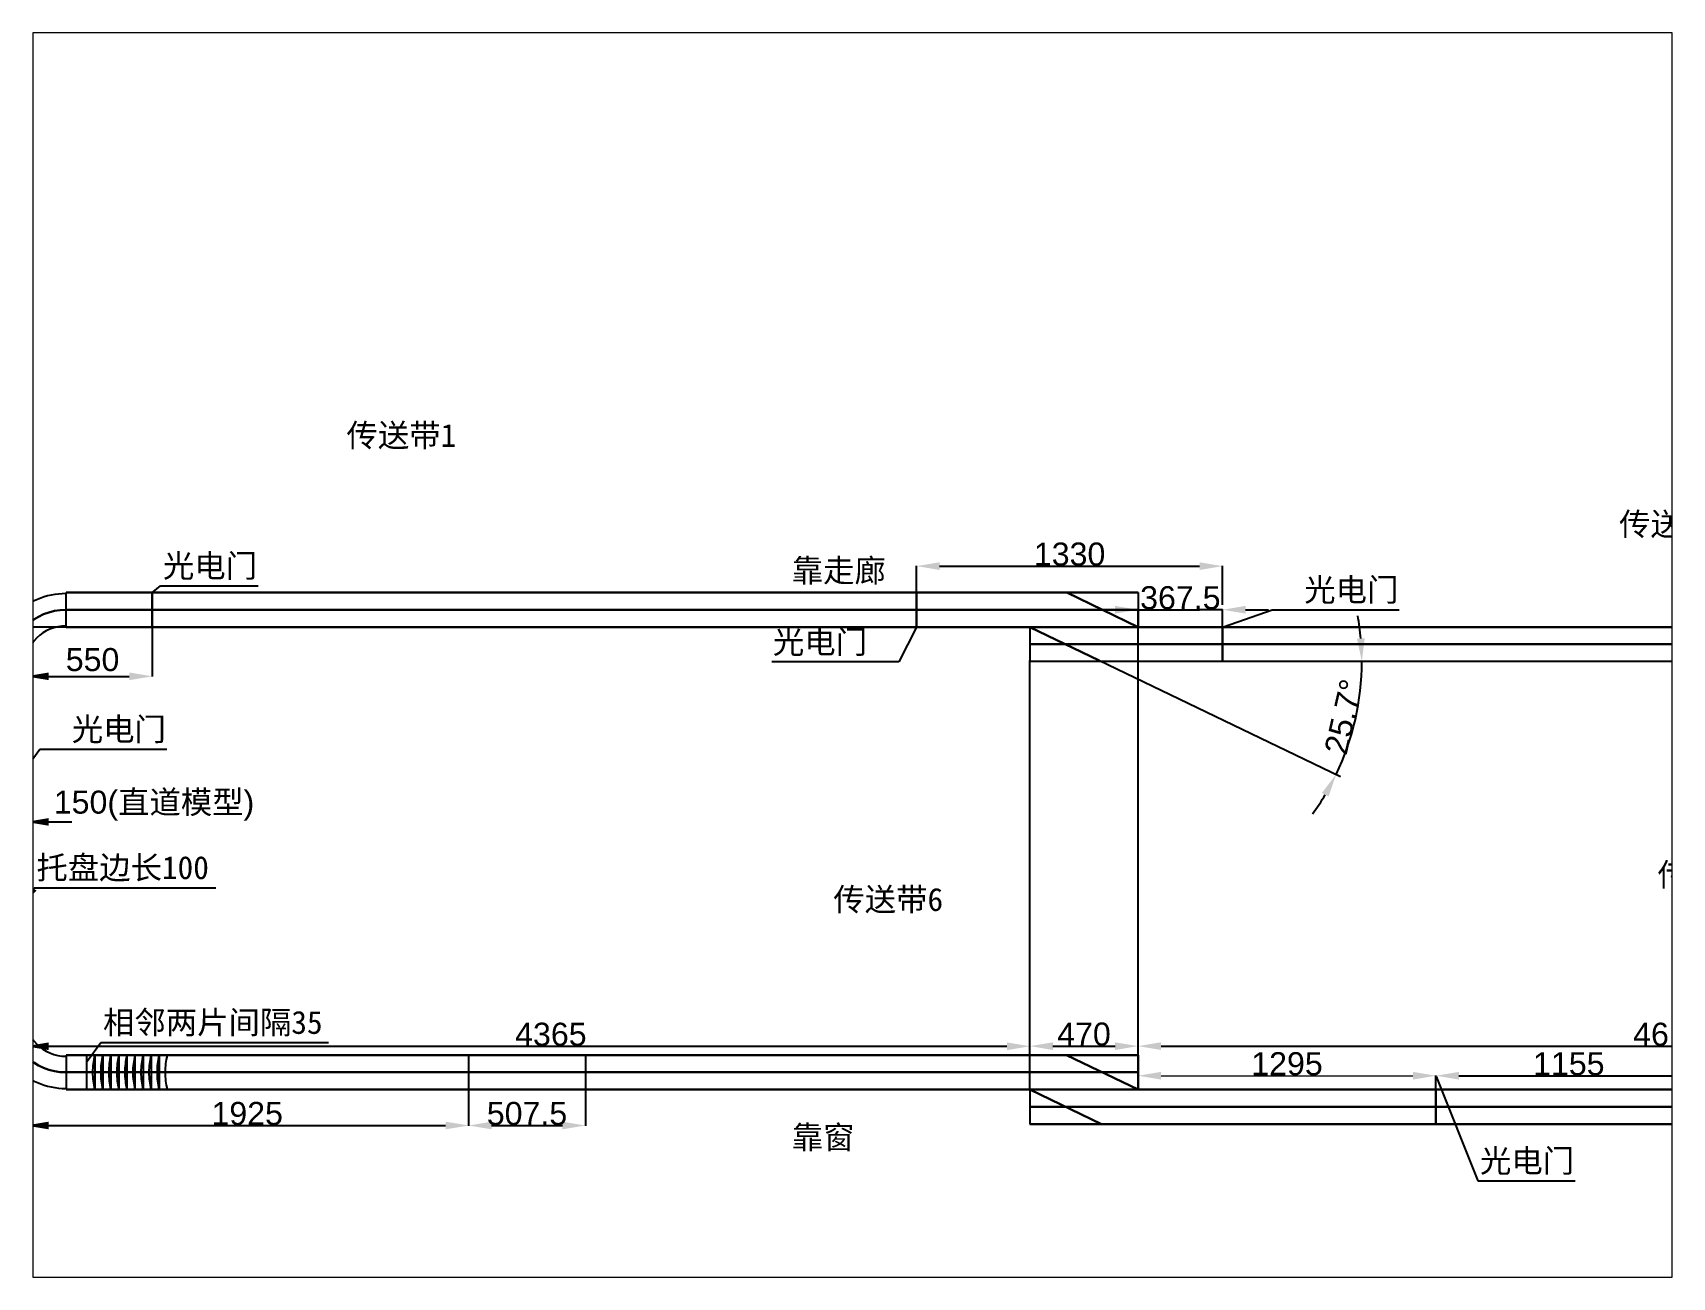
# Paper-space layout '布局1' of a CAD drawing. Header units: millimetres. Extents: x 26 to 231, y 20 to 176.
# The model-space entities are those that its viewports show. They can reach past a viewport. Long polylines and large blocks are cut down to what shows.
import ezdxf
from ezdxf import colors
from ezdxf.entities.mleader import LeaderData, LeaderLine
from ezdxf.math import Vec2, Vec3

# ---------------------------------------------------------------- set-up
doc = ezdxf.new("R2010")
doc.units = ezdxf.units.MM
doc.header["$LTSCALE"] = 10
doc.linetypes.add('CENTER', pattern=[50.8, 31.75, -6.35, 6.35, -6.35])
doc.linetypes.add('DASHED', pattern=[19.05, 12.7, -6.35])
doc.styles.get("Standard").update_dxf_attribs({"font": 'arial.ttf', "height": 100})
doc.dimstyles.new('ISO-25', dxfattribs={"dimtxt": 2.5, "dimasz": 2.5, "dimexe": 1.25, "dimexo": 0.625, "dimtad": 1, "dimtxsty": 'Standard', "dimcen": 2.5, "dimadec": 0, "dimazin": 0, "dimtfac": 1, "dimtmove": 0, "dimatfit": 3, "dimfxl": 1, "dimarcsym": 0})

# ---------------------------------------------------------------- blocks, each defined once
blk = doc.blocks.new('*D1')
at = {"color": 0, "lineweight": -2, "transparency": 16777216}
for p, q in [((-5, 1829.4), (-5, 1156.8)), ((145, 1214.2), (145, 1156.8)), ((-105, 1158.1), (-205, 1158.1)), ((-5, 1158.1), (145, 1158.1)), ((245, 1158.1), (345, 1158.1))]:
    blk.add_line(p, q, dxfattribs=at)
at = {"color": 0, "transparency": 16777216}
for points in [[(-105, 1174.7), (-105, 1141.4), (-5, 1158.1)], [(245, 1174.7), (245, 1141.4), (145, 1158.1)]]:
    blk.add_solid(points, dxfattribs=at)
at = {"layer": 'Defpoints', "color": 0, "transparency": 16777216}
for p in [(-5, 1830), (145, 1214.8), (145, 1158.1)]:
    blk.add_point(p, dxfattribs=at)
at = {"color": 0, "lineweight": 30, "transparency": 16777216, "insert": (702.5, 1229), "char_height": 100, "attachment_point": 5}
blk.add_mtext('150({\\fSimSun|b0|i0|c134|p2;直道模型})', dxfattribs=at)
blk = doc.blocks.new('*D2')
at = {"color": 0, "lineweight": -2, "transparency": 16777216}
for p, q in [((695, 2004.4), (695, 1789.5)), ((145, 1791.4), (145, 1792)), ((245, 1790.7), (595, 1790.7))]:
    blk.add_line(p, q, dxfattribs=at)
at = {"color": 0, "transparency": 16777216}
for points in [[(245, 1807.4), (245, 1774.1), (145, 1790.7)], [(595, 1807.4), (595, 1774.1), (695, 1790.7)]]:
    blk.add_solid(points, dxfattribs=at)
at = {"layer": 'Defpoints', "color": 0, "transparency": 16777216}
for p in [(695, 2005), (145, 1790.7), (695, 1790.7)]:
    blk.add_point(p, dxfattribs=at)
at = {"color": 0, "lineweight": 30, "transparency": 16777216, "insert": (435.3, 1862.9), "char_height": 100, "attachment_point": 5}
blk.add_mtext('550', dxfattribs=at)
blk = doc.blocks.new('*D3')
at = {"color": 0, "lineweight": -2, "transparency": 16777216}
for p, q in [((145, 318.1), (145, 181.9)), ((245, 183.2), (4410, 183.2)), ((4510, -4.4), (4510, 184.4))]:
    blk.add_line(p, q, dxfattribs=at)
at = {"color": 0, "transparency": 16777216}
for points in [[(245, 199.9), (245, 166.5), (145, 183.2)], [(4410, 199.9), (4410, 166.5), (4510, 183.2)]]:
    blk.add_solid(points, dxfattribs=at)
at = {"layer": 'Defpoints', "color": 0, "transparency": 16777216}
for p in [(145, 318.7), (4510, 183.2), (4510, -5)]:
    blk.add_point(p, dxfattribs=at)
at = {"color": 0, "lineweight": 30, "transparency": 16777216, "insert": (2427.5, 234.9), "char_height": 100, "attachment_point": 5}
blk.add_mtext('4365', dxfattribs=at)
blk = doc.blocks.new('*D4')
at = {"color": 0, "lineweight": -2, "transparency": 16777216}
for p, q in [((4510, 120.6), (4510, 185.1)), ((4610, 183.8), (4880, 183.8)), ((4980, 120.6), (4980, 185.1))]:
    blk.add_line(p, q, dxfattribs=at)
at = {"color": 0, "transparency": 16777216}
for points in [[(4610, 200.5), (4610, 167.1), (4510, 183.8)], [(4880, 200.5), (4880, 167.1), (4980, 183.8)]]:
    blk.add_solid(points, dxfattribs=at)
at = {"layer": 'Defpoints', "color": 0, "transparency": 16777216}
for p in [(4980, 183.8), (4510, 120), (4980, 120)]:
    blk.add_point(p, dxfattribs=at)
at = {"color": 0, "lineweight": 30, "transparency": 16777216, "insert": (4745, 235.5), "char_height": 100, "attachment_point": 5}
blk.add_mtext('470', dxfattribs=at)
blk = doc.blocks.new('*D5')
at = {"color": 0, "lineweight": -2, "transparency": 16777216}
for p, q in [((4980, -4.4), (4980, 56.4)), ((6275, -4.4), (6275, 56.4))]:
    blk.add_line(p, q, dxfattribs=at)
at = {"color": 0, "lineweight": 0, "transparency": 16777216}
blk.add_line((5080, 55.2), (6175, 55.2), dxfattribs=at)
at = {"color": 0, "transparency": 16777216}
for points in [[(5080, 71.8), (5080, 38.5), (4980, 55.2)], [(6175, 71.8), (6175, 38.5), (6275, 55.2)]]:
    blk.add_solid(points, dxfattribs=at)
at = {"layer": 'Defpoints', "color": 0, "transparency": 16777216}
for p in [(6275, 55.2), (4980, -5), (6275, -5)]:
    blk.add_point(p, dxfattribs=at)
at = {"color": 0, "lineweight": 30, "transparency": 16777216, "insert": (5627.5, 106.8), "char_height": 100, "attachment_point": 5}
blk.add_mtext('1295', dxfattribs=at)
blk = doc.blocks.new('*D6')
at = {"color": 0, "lineweight": -2, "transparency": 16777216}
for p, q in [((6275, -4.4), (6275, 56.4)), ((6375, 55.2), (7330, 55.2)), ((7430, -4.4), (7430, 56.4))]:
    blk.add_line(p, q, dxfattribs=at)
at = {"color": 0, "transparency": 16777216}
for points in [[(6375, 71.8), (6375, 38.5), (6275, 55.2)], [(7330, 71.8), (7330, 38.5), (7430, 55.2)]]:
    blk.add_solid(points, dxfattribs=at)
at = {"layer": 'Defpoints', "color": 0, "transparency": 16777216}
for p in [(7430, 55.2), (6275, -5), (7430, -5)]:
    blk.add_point(p, dxfattribs=at)
at = {"color": 0, "lineweight": 30, "transparency": 16777216, "insert": (6852.5, 106.8), "char_height": 100, "attachment_point": 5}
blk.add_mtext('1155', dxfattribs=at)
blk = doc.blocks.new('*D7')
at = {"color": 0, "lineweight": -2, "transparency": 16777216}
for p, q in [((4980, 145.6), (4980, 185.1)), ((5080, 183.8), (9495, 183.8)), ((9595, 199.4), (9595, 182.6))]:
    blk.add_line(p, q, dxfattribs=at)
at = {"color": 0, "transparency": 16777216}
for points in [[(5080, 200.5), (5080, 167.1), (4980, 183.8)], [(9495, 200.5), (9495, 167.1), (9595, 183.8)]]:
    blk.add_solid(points, dxfattribs=at)
at = {"layer": 'Defpoints', "color": 0, "transparency": 16777216}
for p in [(4980, 145), (9595, 200), (9595, 183.8)]:
    blk.add_point(p, dxfattribs=at)
at = {"color": 0, "transparency": 16777216, "insert": (7287.5, 234.9), "char_height": 100, "attachment_point": 5}
blk.add_mtext('4615', dxfattribs=at)
blk = doc.blocks.new('*U8')
at = {"linetype": 'CENTER'}
blk.add_line((-17.5, 90), (-17.5, -60), dxfattribs=at)
blk.add_arc((321.6, 15), 313.2, 166.14381, 193.85619, dxfattribs=at)
blk = doc.blocks.new('*U9')
at = {"color": 0, "linetype": 'ByBlock', "lineweight": -2, "transparency": 16777216}
for p in [(0, 0), (35, 0), (70, 0), (105, 0), (140, 0), (175, 0), (210, 0), (245, 0), (280, 0), (315, 0)]:
    blk.add_blockref('*U8', p, dxfattribs=at)
blk = doc.blocks.new('*D10')
at = {"color": 0, "lineweight": -2, "transparency": 16777216}
for start, end in [(5.06649, 10.13298), (334.3, 360), (324.16702, 329.23351)]:
    blk.add_arc((4821.7, 1855), 1131.2, start, end, dxfattribs=at)
at = {"color": 0, "transparency": 16777216}
for points in [[(5965.2, 1955.6), (5931.9, 1954.2), (5952.9, 1855)], [(5779, 1284.2), (5808.4, 1268.4), (5841, 1364.4)]]:
    blk.add_solid(points, dxfattribs=at)
at = {"layer": 'Defpoints', "color": 0, "transparency": 16777216}
for p in [(4510, 1855), (4810.2, 1860.5), (9380, 1855), (5902.7, 1521.7), (5860.4, 1355.1)]:
    blk.add_point(p, dxfattribs=at)
at = {"color": 0, "transparency": 16777216, "insert": (5874.2, 1614.9), "char_height": 100, "attachment_point": 5, "rotation": 77.15}
blk.add_mtext('25.7°', dxfattribs=at)
blk = doc.blocks.new('*D12')
at = {"color": 0, "lineweight": -2, "transparency": 16777216}
for p, q in [((4017.5, 2155.6), (4017.5, 2270.8)), ((4117.5, 2269.6), (5247.5, 2269.6)), ((5347.5, 2101.9), (5347.5, 2270.8))]:
    blk.add_line(p, q, dxfattribs=at)
at = {"color": 0, "transparency": 16777216}
for points in [[(4117.5, 2286.2), (4117.5, 2252.9), (4017.5, 2269.6)], [(5247.5, 2286.2), (5247.5, 2252.9), (5347.5, 2269.6)]]:
    blk.add_solid(points, dxfattribs=at)
at = {"layer": 'Defpoints', "color": 0, "transparency": 16777216}
for p in [(5347.5, 2269.6), (4017.5, 2155), (5347.5, 2101.2)]:
    blk.add_point(p, dxfattribs=at)
at = {"color": 0, "transparency": 16777216, "insert": (4682.5, 2321.3), "char_height": 100, "attachment_point": 5}
blk.add_mtext('1330', dxfattribs=at)
blk = doc.blocks.new('*D13')
at = {"color": 0, "lineweight": -2, "transparency": 16777216}
for p, q in [((319.4, 2005), (-82.8, 2005)), ((-81.6, 1905), (-81.6, 1515)), ((-5.6, 1415), (-82.8, 1415))]:
    blk.add_line(p, q, dxfattribs=at)
at = {"color": 0, "transparency": 16777216}
for points in [[(-98.2, 1905), (-64.9, 1905), (-81.6, 2005)], [(-98.2, 1515), (-64.9, 1515), (-81.6, 1415)]]:
    blk.add_solid(points, dxfattribs=at)
at = {"layer": 'Defpoints', "color": 0, "transparency": 16777216}
for p in [(320, 2005), (-81.6, 1415), (-5, 1415)]:
    blk.add_point(p, dxfattribs=at)
at = {"color": 0, "transparency": 16777216, "insert": (-133.2, 1710), "char_height": 100, "attachment_point": 5, "rotation": 90}
blk.add_mtext('590', dxfattribs=at)
blk = doc.blocks.new('*D14')
at = {"color": 0, "lineweight": -2, "transparency": 16777216}
for p, q in [((145, 318.7), (145, -162.3)), ((2070, -5.6), (2070, -162.3)), ((245, -161.1), (1970, -161.1))]:
    blk.add_line(p, q, dxfattribs=at)
at = {"color": 0, "transparency": 16777216}
for points in [[(245, -144.4), (245, -177.7), (145, -161.1)], [(1970, -144.4), (1970, -177.7), (2070, -161.1)]]:
    blk.add_solid(points, dxfattribs=at)
at = {"layer": 'Defpoints', "color": 0, "transparency": 16777216}
for p in [(145, 319.4), (2070, -5), (2070, -161.1)]:
    blk.add_point(p, dxfattribs=at)
at = {"color": 0, "transparency": 16777216, "insert": (1107.5, -109.4), "char_height": 100, "attachment_point": 5}
blk.add_mtext('1925', dxfattribs=at)
blk = doc.blocks.new('*D16')
at = {"color": 0, "lineweight": -2, "transparency": 16777216}
for p, q in [((2070, -1.2), (2070, -162.3)), ((2577.5, -5.6), (2577.5, -162.3)), ((2170, -161.1), (2477.5, -161.1))]:
    blk.add_line(p, q, dxfattribs=at)
at = {"color": 0, "transparency": 16777216}
for points in [[(2170, -144.4), (2170, -177.7), (2070, -161.1)], [(2477.5, -144.4), (2477.5, -177.7), (2577.5, -161.1)]]:
    blk.add_solid(points, dxfattribs=at)
at = {"layer": 'Defpoints', "color": 0, "transparency": 16777216}
for p in [(2070, -0.6), (2577.5, -5), (2577.5, -161.1)]:
    blk.add_point(p, dxfattribs=at)
at = {"color": 0, "transparency": 16777216, "insert": (2323.8, -109.4), "char_height": 100, "attachment_point": 5}
blk.add_mtext('507.5', dxfattribs=at)
blk = doc.blocks.new('*D20')
at = {"color": 0, "lineweight": -2, "transparency": 16777216}
for p, q in [((4880, 2080), (4780, 2080)), ((4980, 2005.6), (4980, 2081.2)), ((4980, 2080), (5080, 2080)), ((5080, 2080), (5247.5, 2080)), ((5347.5, 2080), (5247.5, 2080)), ((5347.5, 2005.6), (5347.5, 2081.2)), ((5447.5, 2080), (5547.5, 2080))]:
    blk.add_line(p, q, dxfattribs=at)
at = {"color": 0, "transparency": 16777216}
for points in [[(4880, 2096.7), (4880, 2063.3), (4980, 2080)], [(5447.5, 2096.7), (5447.5, 2063.3), (5347.5, 2080)]]:
    blk.add_solid(points, dxfattribs=at)
at = {"layer": 'Defpoints', "color": 0, "transparency": 16777216}
for p in [(5347.5, 2080), (4980, 2005), (5347.5, 2005)]:
    blk.add_point(p, dxfattribs=at)
at = {"color": 0, "transparency": 16777216, "insert": (5163.8, 2131.7), "char_height": 100, "attachment_point": 5}
blk.add_mtext('367.5', dxfattribs=at)

msp = doc.modelspace()

# ---------------------------------------------------------------- linework, layer by layer
at = {"lineweight": 30}
for p, q in [((320, 2155), (4980, 2155)), ((4669.945, 2155), (4980, 2005)), ((9419.998, 2005), (320, 2005)), ((4510, 2005), (4811.288, 1860)), ((320, 145), (4980, 145)), ((4669.622, 145), (4980, -4.375)), ((4980, 145), (4980, -5)), ((320, -5), (9420, -5)), ((4510, -5), (4821.677, -155)), ((4510, -155), (9420, -155))]:
    msp.add_line(p, q, dxfattribs=at)
for p, q in [((320, 2005), (320, 2155)), ((4980, 2155), (4980, 2005)), ((4510, 2005), (4510, 1860)), ((9380, 1855), (4510, 1855)), ((-5, 1830), (145, 1830)), ((145, 320), (-5, 320)), ((320, 145), (320, -5)), ((4510, -5), (4510, -155))]:
    msp.add_line(p, q)
at = {"color": 3, "lineweight": 30}
for p, q in [((695, 2155), (695, 2005)), ((4017.5, 2155), (4017.5, 2005)), ((5347.5, 2005), (5347.5, 1860)), ((6275, -5), (6275, -155))]:
    msp.add_line(p, q, dxfattribs=at)
at = {"linetype": 'DASHED'}
for p, q in [((4980, 145.625), (4980, 2005)), ((4510, 142.708), (4510, 1860))]:
    msp.add_line(p, q, dxfattribs=at)
at = {"linetype": 'CENTER', "lineweight": 30}
for p, q in [((9419.998, 1930), (4510, 1930)), ((9420, -80), (4510, -80))]:
    msp.add_line(p, q, dxfattribs=at)
at = {"linetype": 'CENTER'}
msp.add_line((4810.177, 1860.534), (5860.378, 1355.107), dxfattribs=at)
at = {"linetype": 'Continuous'}
msp.add_line((145, 320), (145, 1830), dxfattribs=at)
at = {"color": 3}
for p, q in [((145, 1415), (-5, 1415)), ((2070, 145), (2070, -5)), ((2577.5, 145), (2577.5, -5.625)), ((2070, 120), (2070, 0))]:
    msp.add_line(p, q, dxfattribs=at)
at = {"linetype": 'CENTER', "lineweight": 30}
msp.add_lwpolyline([(4980, 70), (320, 70, -0.41421356), (70, 320), (70, 1830, -0.41421356), (320, 2080), (4980, 2080)], format="xyb", dxfattribs=at)
for centre, radius, start, end in [((320, 1830), 320, 90, 180), ((320, 1830), 180, 90, 180), ((320, 320), 320, 180, 270), ((320, 320), 180, 180, 270)]:
    msp.add_arc(centre, radius, start, end)

# ---------------------------------------------------------------- block references
at = {"linetype": 'CENTER'}
msp.add_blockref('*U9', (427.096, 55), dxfattribs=at)

# ---------------------------------------------------------------- texts
at = {"char_height": 100, "attachment_point": 1}
for s, width, heights, insert in [('{\\fSimSun|b0|i0|c134|p2;传送带1}', 630.31098, [236.656], (1539.094, 2887.791)), ('{\\fSimSun|b0|i0|c134|p2;传送带3}', 630.31098, [236.656], (7071.363, 2501.937)), ('{\\fSimSun|b0|i0|c134|p2;靠走廊}', 479.16458, [0], (3474.728, 2300.513)), ('{\\fSimSun|b0|i0|c134|p2;传送带5}', 630.31098, [236.656], (7238.187, 979.298)), ('{\\fSimSun|b0|i0|c134|p2;传送带6}', 630.31098, [236.656], (3655.536, 871.15)), ('{\\fSimSun|b0|i0|c134|p2;靠窗}', 307.56855, [0], (3474.728, -162.302))]:
    msp.add_mtext_dynamic_manual_height_columns(s, width=width, gutter_width=500, heights=heights, dxfattribs=dict(at, insert=insert))

# ---------------------------------------------------------------- dimensions: what is measured, and where the dimension line sits
for base, p1, p2, override, picture, middle in [((5347.5, 2269.551), (4017.5, 2155), (5347.5, 2101.25), {"dimasz": 100}, '*D12', (4682.5, 2321.267)), ((5347.5, 2080), (4980, 2005), (5347.5, 2005), {"dimasz": 100, "dimdsep": 46}, '*D20', (5163.75, 2131.716)), ((2070, -161.052), (145, 319.375), (2070, -5), {"dimasz": 100}, '*D14', (1107.5, -109.37)), ((9595, 183.812), (4980, 145), (9595, 200), {"dimtxt": 100, "dimasz": 100, "dimgap": 0}, '*D7', (7287.5, 234.87))]:
    dim = msp.add_linear_dim(base=base, p1=p1, p2=p2, dimstyle='ISO-25', override=override)
    dim.commit()
    dim.dimension.update_dxf_attribs({"geometry": picture, "text_midpoint": middle})
dim = msp.add_linear_dim(base=(-81.552, 1415), p1=(320, 2005), p2=(-5, 1415), angle=90, dimstyle='ISO-25', override={"dimasz": 100})
dim.commit()
dim.dimension.update_dxf_attribs({"geometry": '*D13', "text_midpoint": (-133.234, 1710)})
at = {"lineweight": 30}
for base, p1, p2, override, picture, middle in [((695, 1790.745), (145, 1790.745), (695, 2005), {"dimtxt": 100, "dimasz": 100, "dimgap": 0, "dimtmove": 2}, '*D2', (435.253, 1862.925)), ((4510, 183.187), (145, 318.75), (4510, -5), {"dimtxt": 100, "dimasz": 100}, '*D3', (2427.5, 183.187))]:
    dim = msp.add_linear_dim(base=base, p1=p1, p2=p2, dimstyle='ISO-25', override=override, dxfattribs=at)
    dim.commit()
    dim.dimension.update_dxf_attribs({"geometry": picture, "text_midpoint": middle, "dimtype": 160})
dim = msp.add_angular_dim_2l(base=(5902.72, 1521.739), line1=((9380, 1855), (4510, 1855)), line2=((4810.177, 1860.534), (5860.378, 1355.107)), text='25.7°', dimstyle='ISO-25', override={"dimtxt": 100, "dimasz": 100})
dim.commit()
dim.dimension.update_dxf_attribs({"geometry": '*D10', "text_midpoint": (5874.204, 1614.906)})
dim = msp.add_linear_dim(base=(145, 1158.055), p1=(-5, 1830), p2=(145, 1214.812), text='<>({\\fSimSun|b0|i0|c134|p2;直道模型})', dimstyle='ISO-25', override={"dimtxt": 100, "dimasz": 100, "dimgap": 0, "dimtmove": 1}, dxfattribs=at)
dim.commit()
dim.dimension.update_dxf_attribs({"geometry": '*D1', "text_midpoint": (702.501, 1155.393), "dimtype": 160})
for base, p1, p2, override, picture, middle in [((4980, 183.812), (4510, 120), (4980, 120), {"dimtxt": 100, "dimasz": 100}, '*D4', (4745, 235.495)), ((6275, 55.158), (4980, -5), (6275, -5), {"dimtxt": 100, "dimasz": 100, "dimlwd": 0}, '*D5', (5627.5, 106.84)), ((7430, 55.158), (6275, -5), (7430, -5), {"dimtxt": 100, "dimasz": 100}, '*D6', (6852.5, 106.84))]:
    dim = msp.add_linear_dim(base=base, p1=p1, p2=p2, dimstyle='ISO-25', override=override, dxfattribs=at)
    dim.commit()
    dim.dimension.update_dxf_attribs({"geometry": picture, "text_midpoint": middle})
dim = msp.add_linear_dim(base=(2577.5, -161.052), p1=(2070, -0.625), p2=(2577.5, -5), text='507.5', dimstyle='ISO-25', override={"dimasz": 100})
dim.commit()
dim.dimension.update_dxf_attribs({"geometry": '*D16', "text_midpoint": (2323.75, -109.37)})

# ---------------------------------------------------------------- leaders
ml = msp.add_multileader_mtext('Standard', dxfattribs=at)
ml.set_content('{\\fSimSun|b0|i0|c134|p2;光电门}', color=256)
ml.set_leader_properties()
ml.build(insert=Vec2(0, 0))
ml.multileader.update_dxf_attribs({"text_left_attachment_type": 5})
ctx = ml.context
ctx.base_point, ctx.char_height, ctx.plane_origin = Vec3(739.318, 2184.166), 100, Vec3(670, 2100)
ctx.left_attachment = 5
notes = []
notes.append((ctx, [(0, (1, 1, 0), (731.318, 2184.166), (1, 0), 8, [(0, [(695, 2155)], 0, [])])]))
ctx.mtext.insert, ctx.mtext.flow_direction = Vec3(741.318, 2320.926), 5
ml = msp.add_multileader_mtext('Standard', dxfattribs=at)
ml.set_content('{\\fSimSun|b0|i0|c134|p2;光电门}', color=256)
ml.set_leader_properties()
ml.build(insert=Vec2(0, 0))
ml.multileader.update_dxf_attribs({"text_left_attachment_type": 5})
ctx = ml.context
ctx.base_point, ctx.char_height, ctx.plane_origin = Vec3(5700.274, 2080), 100, Vec3(5322.5, 1980)
ctx.left_attachment = 5
notes.append((ctx, [(0, (1, 1, 0), (5563.513, 2080), (1, 0), 136.76, [(0, [(5347.5, 2005)], 0, [])])]))
ctx.mtext.insert, ctx.mtext.flow_direction = Vec3(5702.274, 2216.76), 5
ml = msp.add_multileader_mtext('Standard', dxfattribs=at)
ml.set_content('{\\fSimSun|b0|i0|c134|p2;光电门}', color=256)
ml.set_leader_properties()
ml.build(insert=Vec2(0, 0))
ml.multileader.update_dxf_attribs({"text_left_attachment_type": 5, "text_right_attachment_type": 5})
ctx = ml.context
ctx.base_point, ctx.char_height, ctx.plane_origin = Vec3(3393.929, 1853.21), 100, Vec3(3337.751, 1732.447)
ctx.left_attachment, ctx.right_attachment, ctx.text_align_type = 5, 5, 2
notes.append((ctx, [(1, (1, 1, 0), (3940.835, 1853.21), (-1, 0), 136.76, [(0, [(4017.5, 2005)], 0, [])])]))
ctx.mtext.insert, ctx.mtext.alignment, ctx.mtext.flow_direction = Vec3(3802.075, 1989.97), 3, 5
ml = msp.add_multileader_mtext('Standard', dxfattribs=at)
ml.set_content('{\\fSimSun|b0|i0|c134|p2;光电门}', color=256)
ml.set_leader_properties()
ml.build(insert=Vec2(0, 0))
ml.multileader.update_dxf_attribs({"text_left_attachment_type": 5})
ctx = ml.context
ctx.base_point, ctx.char_height, ctx.plane_origin = Vec3(343.079, 1474.166), 100, Vec3(145, 1390)
ctx.left_attachment = 5
notes.append((ctx, [(0, (1, 1, 0), (206.318, 1474.166), (1, 0), 136.76, [(0, [(145, 1390)], 0, [])])]))
ctx.mtext.insert, ctx.mtext.flow_direction = Vec3(345.079, 1610.926), 5
ml = msp.add_multileader_mtext('Standard', dxfattribs=at)
ml.set_content('{\\fSimSun|b0|i0|c134|p2;托盘边长100}', color=256)
ml.set_leader_properties()
ml.build(insert=Vec2(0, 0))
ml.multileader.update_dxf_attribs({"text_left_attachment_type": 5, "arrow_head_size": 100})
ctx = ml.context
ctx.base_point, ctx.char_height, ctx.arrow_head_size, ctx.plane_origin = Vec3(189.318, 872.2), 100, 100, Vec3(120, 788.034)
ctx.left_attachment = 5
notes.append((ctx, [(0, (1, 1, 0), (181.318, 872.2), (1, 0), 8, [(0, [(120, 788.034)], 0, [])])]))
ctx.mtext.insert, ctx.mtext.flow_direction = Vec3(191.318, 1009.519), 5
ml = msp.add_multileader_mtext('Standard', dxfattribs=at)
ml.set_content('{\\fSimSun|b0|i0|c134|p2;相邻两片间隔35}', color=256)
ml.set_leader_properties()
ml.build(insert=Vec2(0, 0))
ml.multileader.update_dxf_attribs({"text_left_attachment_type": 5})
ctx = ml.context
ctx.base_point, ctx.char_height, ctx.plane_origin = Vec3(478.914, 199.166), 100, Vec3(409.596, 115)
ctx.left_attachment = 5
notes.append((ctx, [(0, (1, 1, 0), (470.914, 199.166), (1, 0), 8, [(0, [(409.596, 115)], 0, [])])]))
ctx.mtext.insert, ctx.mtext.flow_direction = Vec3(480.914, 337.044), 5
ml = msp.add_multileader_mtext('Standard', dxfattribs=at)
ml.set_content('{\\fSimSun|b0|i0|c134|p2;光电门}', color=256)
ml.set_leader_properties()
ml.build(insert=Vec2(0, 0))
ml.multileader.update_dxf_attribs({"text_left_attachment_type": 5})
ctx = ml.context
ctx.base_point, ctx.char_height, ctx.plane_origin = Vec3(6464.491, -401.178), 100, Vec3(6250, 0.625)
ctx.left_attachment = 5
notes.append((ctx, [(0, (1, 1, 0), (6456.491, -401.178), (1, 0), 8, [(0, [(6275, 55.158)], 0, [])])]))
ctx.mtext.insert, ctx.mtext.flow_direction = Vec3(6466.491, -264.418), 5
for ctx, leaders in notes:
    for number, flags, end, landing, length, lines in leaders:
        leader = LeaderData()
        leader.index, (leader.has_last_leader_line, leader.has_dogleg_vector, leader.attachment_direction) = number, flags
        leader.last_leader_point, leader.dogleg_vector, leader.dogleg_length = Vec3(end), Vec3(landing), length
        for number, points, colour, breaks in lines:
            line = LeaderLine()
            line.index, line.vertices, line.color, line.breaks = number, Vec3.list(points), colors.encode_raw_color(colour), breaks
            leader.lines.append(line)
        ctx.leaders.append(leader)

psp = doc.layouts.new('布局1')

# ---------------------------------------------------------------- viewports
at = {"layer": '0', "view_target_point": (3738.754, 1883.402)}
psp.add_viewport(center=(128.5, 97.5), size=(205.6, 156), view_center_point=(0, 0), view_height=5407.3007, dxfattribs=at)

doc.saveas('drawing.dxf')
